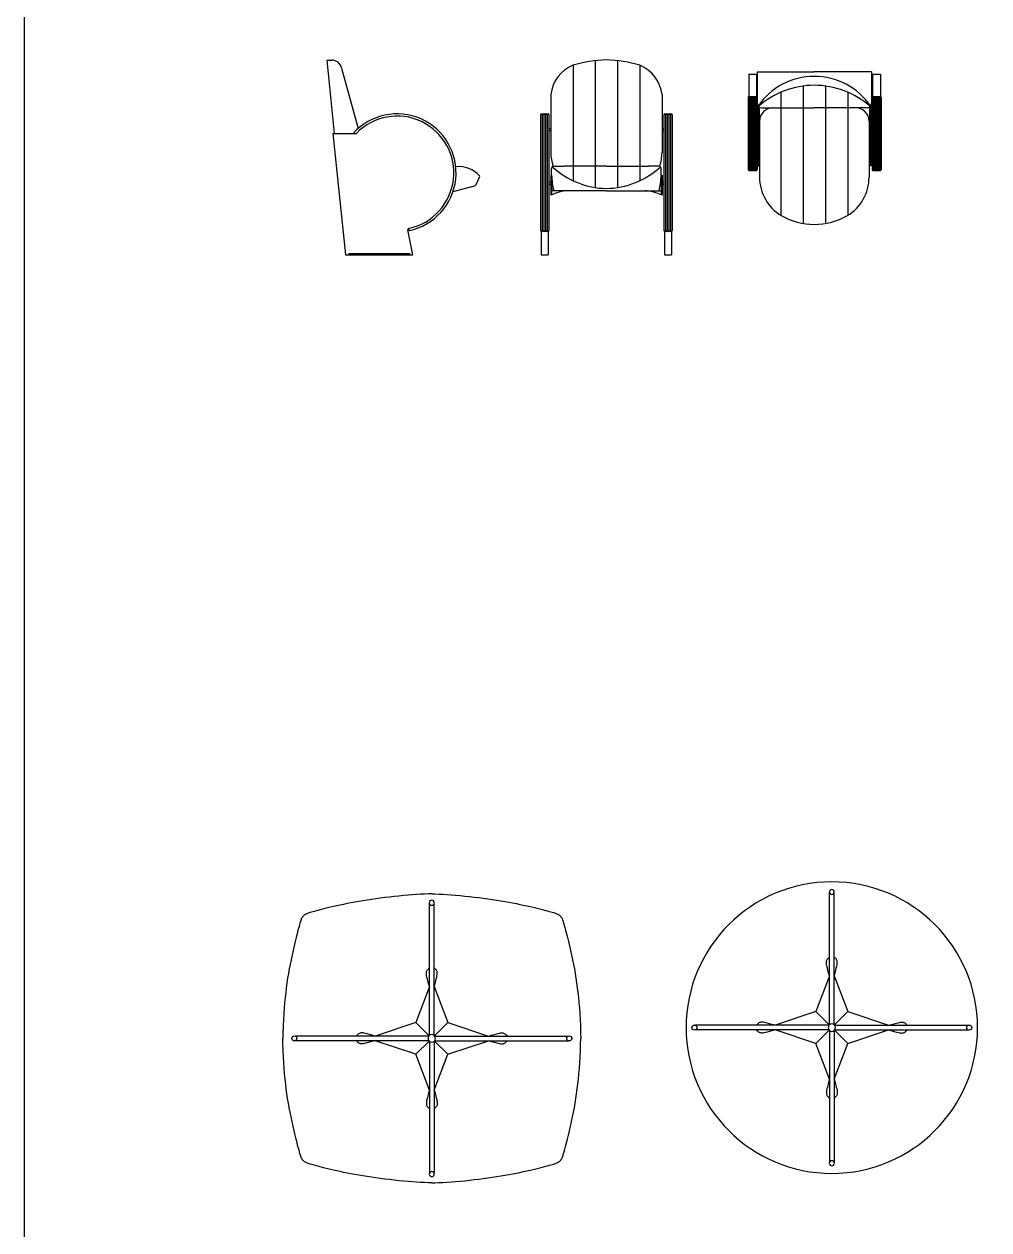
# Model space of a CAD drawing. Header units: millimetres. Extents: x 2198.5 to 2287.8, y 1208.8 to 1298.1.
# Drawn here: x 2200.45 to 2204.76, y 1219 to 1224.38 of the extents above; entities that cross this region are included whole.
import ezdxf

# ---------------------------------------------------------------- set-up
doc = ezdxf.new("R2010")
doc.units = ezdxf.units.MM
doc.layers.add('PERFILES', color=7, linetype='Continuous')

# ---------------------------------------------------------------- blocks, each defined once
blk = doc.blocks.new('112')
at = {"layer": 'PERFILES', "linetype": 'Continuous'}
for p, q in [((-2.3203, -355.6527), (-2.3203, -355.0647)), ((-2.2995, -355.6527), (-2.2995, -355.0647)), ((-2.3814, -355.5948), (-2.3217, -355.654)), ((-2.2385, -355.5948), (-2.2981, -355.654)), ((-2.3231, -355.6555), (-2.9191, -355.6555)), ((-2.2968, -355.6555), (-1.7007, -355.6555)), ((-2.3231, -355.6763), (-2.9191, -355.6763)), ((-2.3814, -355.7369), (-2.3217, -355.6778)), ((-2.3203, -355.679), (-2.3203, -356.267)), ((-2.2995, -355.679), (-2.2995, -356.267)), ((-2.2385, -355.7369), (-2.2981, -355.6778)), ((-2.2968, -355.6763), (-1.7007, -355.6763))]:
    blk.add_line(p, q, dxfattribs=at)
for points in [[(-2.3203, -355.4352), (-2.3242, -355.421), (-2.3273, -355.4094), (-2.3298, -355.4), (-2.3317, -355.3925), (-2.333, -355.3864), (-2.3338, -355.3816), (-2.3342, -355.3776), (-2.3343, -355.3741), (-2.3339, -355.3709), (-2.3333, -355.3679), (-2.3322, -355.365), (-2.3307, -355.3623), (-2.3288, -355.3597), (-2.3265, -355.3572), (-2.3237, -355.3548), (-2.3203, -355.3525)], [(-2.2995, -355.4352), (-2.2957, -355.421), (-2.2925, -355.4094), (-2.2901, -355.4), (-2.2882, -355.3925), (-2.2868, -355.3864), (-2.286, -355.3816), (-2.2856, -355.3776), (-2.2856, -355.3741), (-2.2859, -355.3709), (-2.2866, -355.3679), (-2.2876, -355.365), (-2.2891, -355.3623), (-2.291, -355.3597), (-2.2933, -355.3572), (-2.2962, -355.3548), (-2.2995, -355.3525)], [(-2.3203, -355.4352), (-2.3814, -355.5948), (-2.5627, -355.6555)], [(-2.2995, -355.4352), (-2.2385, -355.5948), (-2.0571, -355.6555)], [(-2.5627, -355.6555), (-2.5768, -355.6516), (-2.5884, -355.6485), (-2.5978, -355.646), (-2.6054, -355.6441), (-2.6114, -355.6428), (-2.6163, -355.642), (-2.6203, -355.6416), (-2.6237, -355.6415), (-2.627, -355.6419), (-2.63, -355.6425), (-2.6329, -355.6436), (-2.6356, -355.6451), (-2.6382, -355.647), (-2.6407, -355.6493), (-2.6431, -355.6521), (-2.6454, -355.6555)], [(-2.0571, -355.6555), (-2.043, -355.6516), (-2.0314, -355.6485), (-2.022, -355.646), (-2.0144, -355.6441), (-2.0084, -355.6428), (-2.0035, -355.642), (-1.9996, -355.6416), (-1.9961, -355.6415), (-1.9929, -355.6419), (-1.9898, -355.6425), (-1.987, -355.6436), (-1.9842, -355.6451), (-1.9816, -355.6469), (-1.9792, -355.6493), (-1.9768, -355.6521), (-1.9744, -355.6555)], [(-2.5627, -355.6763), (-2.5768, -355.6801), (-2.5884, -355.6833), (-2.5978, -355.6857), (-2.6054, -355.6876), (-2.6114, -355.6889), (-2.6163, -355.6898), (-2.6203, -355.6902), (-2.6237, -355.6902), (-2.627, -355.6899), (-2.63, -355.6892), (-2.6329, -355.6882), (-2.6356, -355.6867), (-2.6382, -355.6848), (-2.6407, -355.6824), (-2.6431, -355.6796), (-2.6454, -355.6763)], [(-2.3203, -355.8966), (-2.3814, -355.7369), (-2.5627, -355.6763)], [(-2.2995, -355.8966), (-2.2385, -355.7369), (-2.0571, -355.6763)], [(-2.0571, -355.6763), (-2.043, -355.6801), (-2.0314, -355.6832), (-2.022, -355.6857), (-2.0144, -355.6876), (-2.0084, -355.6889), (-2.0035, -355.6898), (-1.9996, -355.6902), (-1.9961, -355.6902), (-1.9929, -355.6899), (-1.9898, -355.6892), (-1.987, -355.6881), (-1.9842, -355.6867), (-1.9816, -355.6848), (-1.9792, -355.6824), (-1.9768, -355.6796), (-1.9744, -355.6763)], [(-2.3203, -355.8966), (-2.3242, -355.9107), (-2.3273, -355.9223), (-2.3298, -355.9317), (-2.3317, -355.9393), (-2.333, -355.9453), (-2.3338, -355.9502), (-2.3342, -355.9542), (-2.3343, -355.9576), (-2.3339, -355.9608), (-2.3333, -355.9639), (-2.3322, -355.9668), (-2.3307, -355.9695), (-2.3288, -355.9721), (-2.3265, -355.9746), (-2.3237, -355.977), (-2.3203, -355.9793)], [(-2.2995, -355.8966), (-2.2957, -355.9107), (-2.2925, -355.9223), (-2.2901, -355.9317), (-2.2882, -355.9393), (-2.2868, -355.9453), (-2.286, -355.9502), (-2.2856, -355.9542), (-2.2856, -355.9576), (-2.2859, -355.9608), (-2.2866, -355.9639), (-2.2876, -355.9668), (-2.2891, -355.9695), (-2.291, -355.9721), (-2.2933, -355.9746), (-2.2962, -355.977), (-2.2995, -355.9793)]]:
    blk.add_lwpolyline(points, dxfattribs=at)
for centre in [(-2.9231, -355.6659), (-1.6967, -355.6659)]:
    blk.add_circle(centre, 0.0112, dxfattribs=at)
for centre, radius, start, end in [((-2.3099, -355.6659), 0.65, 90, 180), ((-2.3099, -355.6659), 0.65, 0, 90), ((-2.3101, -355.0611), 0.0112, 90, 270), ((-2.3101, -355.0611), 0.0112, 270, 90), ((-2.3099, -355.6659), 0.65, 180, 270), ((-2.3099, -355.6659), 0.0168, 90, 270), ((-2.3099, -355.6659), 0.0168, 270, 90), ((-2.3099, -355.6659), 0.65, 270, 0), ((-2.3099, -356.2711), 0.0112, 90, 270), ((-2.3099, -356.2711), 0.0112, 270, 90)]:
    blk.add_arc(centre, radius, start, end, dxfattribs=at)
blk = doc.blocks.new('113')
at = {"layer": 'PERFILES', "color": 7, "linetype": 'Continuous'}
for p, q in [((-4.1047, -355.7007), (-4.1047, -355.1127)), ((-4.0839, -355.7007), (-4.0839, -355.1127)), ((-4.1657, -355.6428), (-4.1061, -355.7019)), ((-4.0228, -355.6428), (-4.0825, -355.7019)), ((-4.1074, -355.7034), (-4.7035, -355.7034)), ((-4.0811, -355.7034), (-3.4851, -355.7034)), ((-4.1074, -355.7242), (-4.7035, -355.7242)), ((-4.1657, -355.7849), (-4.1061, -355.7257)), ((-4.1047, -355.727), (-4.1047, -356.315)), ((-4.0839, -355.727), (-4.0839, -356.315)), ((-4.0228, -355.7849), (-4.0825, -355.7257)), ((-4.0811, -355.7242), (-3.4851, -355.7242))]:
    blk.add_line(p, q, dxfattribs=at)
at = {"layer": 'PERFILES', "linetype": 'Continuous'}
for points in [[(-4.0943, -355.0696), (-4.1085, -355.0698), (-4.1264, -355.0704), (-4.144, -355.0711), (-4.162, -355.0721), (-4.1808, -355.0735), (-4.2003, -355.0751), (-4.2204, -355.0769), (-4.241, -355.079), (-4.2618, -355.0813), (-4.2827, -355.0837), (-4.3035, -355.0863), (-4.324, -355.089), (-4.3441, -355.0918), (-4.3637, -355.0946), (-4.3829, -355.0975), (-4.4016, -355.1005), (-4.4198, -355.1036), (-4.4375, -355.1067), (-4.4547, -355.1098), (-4.4714, -355.113), (-4.4875, -355.1162), (-4.5031, -355.1195), (-4.518, -355.1227), (-4.5323, -355.1259), (-4.5459, -355.1291), (-4.5587, -355.1321), (-4.5707, -355.1351), (-4.5818, -355.1379), (-4.5921, -355.1406), (-4.6015, -355.1431), (-4.61, -355.1455), (-4.6177, -355.1476), (-4.6247, -355.1497), (-4.6309, -355.1516), (-4.6365, -355.1533), (-4.6413, -355.1548), (-4.6455, -355.1562), (-4.6492, -355.1575), (-4.6524, -355.1587), (-4.6551, -355.1598), (-4.6575, -355.1609), (-4.6596, -355.162), (-4.6614, -355.1632), (-4.6631, -355.1644), (-4.6648, -355.1657), (-4.6663, -355.1671), (-4.6678, -355.1686), (-4.6692, -355.1702), (-4.6705, -355.1719), (-4.6718, -355.1736), (-4.673, -355.1754), (-4.6741, -355.1773), (-4.6752, -355.1792), (-4.6763, -355.1815), (-4.6775, -355.1844), (-4.6789, -355.1883), (-4.6805, -355.1934), (-4.6825, -355.2001), (-4.6849, -355.2086), (-4.6877, -355.2192), (-4.6912, -355.2321), (-4.695, -355.2472), (-4.6993, -355.264), (-4.7038, -355.2822), (-4.7084, -355.3016), (-4.7131, -355.3218), (-4.7177, -355.3425), (-4.7221, -355.3632), (-4.7263, -355.3839), (-4.7302, -355.4045), (-4.7338, -355.4252), (-4.7372, -355.4459), (-4.7403, -355.4669), (-4.7432, -355.4883), (-4.7459, -355.5101), (-4.7483, -355.5324), (-4.7506, -355.5554), (-4.7526, -355.5794), (-4.7544, -355.6046), (-4.7559, -355.6313), (-4.7572, -355.6598), (-4.7581, -355.6905), (-4.7586, -355.7138)], [(-4.0943, -356.358), (-4.1085, -356.3578), (-4.1264, -356.3573), (-4.144, -356.3565), (-4.162, -356.3555), (-4.1808, -356.3542), (-4.2003, -356.3525), (-4.2204, -356.3507), (-4.241, -356.3486), (-4.2618, -356.3463), (-4.2827, -356.3439), (-4.3035, -356.3413), (-4.324, -356.3386), (-4.3441, -356.3359), (-4.3637, -356.333), (-4.3829, -356.3301), (-4.4016, -356.3271), (-4.4198, -356.3241), (-4.4375, -356.321), (-4.4547, -356.3178), (-4.4714, -356.3146), (-4.4875, -356.3114), (-4.5031, -356.3082), (-4.518, -356.3049), (-4.5323, -356.3017), (-4.5459, -356.2986), (-4.5587, -356.2955), (-4.5707, -356.2925), (-4.5818, -356.2897), (-4.5921, -356.287), (-4.6015, -356.2845), (-4.61, -356.2822), (-4.6177, -356.28), (-4.6247, -356.278), (-4.6309, -356.2761), (-4.6365, -356.2744), (-4.6413, -356.2728), (-4.6455, -356.2714), (-4.6492, -356.2701), (-4.6524, -356.2689), (-4.6551, -356.2678), (-4.6575, -356.2667), (-4.6596, -356.2656), (-4.6614, -356.2645), (-4.6631, -356.2633), (-4.6648, -356.2619), (-4.6663, -356.2605), (-4.6678, -356.259), (-4.6692, -356.2574), (-4.6705, -356.2558), (-4.6718, -356.254), (-4.673, -356.2522), (-4.6741, -356.2504), (-4.6752, -356.2484), (-4.6763, -356.2461), (-4.6775, -356.2432), (-4.6789, -356.2393), (-4.6805, -356.2342), (-4.6825, -356.2275), (-4.6849, -356.2191), (-4.6877, -356.2084), (-4.6912, -356.1955), (-4.695, -356.1805), (-4.6993, -356.1637), (-4.7038, -356.1454), (-4.7084, -356.126), (-4.7131, -356.1058), (-4.7177, -356.0852), (-4.7221, -356.0644), (-4.7263, -356.0437), (-4.7302, -356.0231), (-4.7338, -356.0025), (-4.7372, -355.9817), (-4.7403, -355.9607), (-4.7432, -355.9394), (-4.7459, -355.9176), (-4.7483, -355.8952), (-4.7506, -355.8722), (-4.7526, -355.8483), (-4.7544, -355.8231), (-4.7559, -355.7964), (-4.7572, -355.7678), (-4.7581, -355.7372), (-4.7586, -355.7138)]]:
    blk.add_lwpolyline(points, dxfattribs=at)
at = {"layer": 'PERFILES', "color": 7, "linetype": 'Continuous'}
for points in [[(-4.0943, -355.0696), (-4.0801, -355.0698), (-4.0622, -355.0704), (-4.0445, -355.0711), (-4.0266, -355.0721), (-4.0078, -355.0735), (-3.9882, -355.0751), (-3.9681, -355.0769), (-3.9475, -355.079), (-3.9267, -355.0813), (-3.9059, -355.0837), (-3.8851, -355.0863), (-3.8646, -355.089), (-3.8445, -355.0918), (-3.8248, -355.0946), (-3.8057, -355.0975), (-3.787, -355.1005), (-3.7688, -355.1036), (-3.7511, -355.1067), (-3.7339, -355.1098), (-3.7172, -355.113), (-3.701, -355.1162), (-3.6855, -355.1195), (-3.6705, -355.1227), (-3.6562, -355.1259), (-3.6427, -355.1291), (-3.6299, -355.1321), (-3.6179, -355.1351), (-3.6067, -355.1379), (-3.5965, -355.1406), (-3.5871, -355.1431), (-3.5786, -355.1455), (-3.5708, -355.1476), (-3.5639, -355.1497), (-3.5576, -355.1516), (-3.5521, -355.1533), (-3.5472, -355.1548), (-3.543, -355.1562), (-3.5394, -355.1575), (-3.5362, -355.1587), (-3.5335, -355.1598), (-3.5311, -355.1609), (-3.529, -355.162), (-3.5271, -355.1632), (-3.5254, -355.1644), (-3.5238, -355.1657), (-3.5222, -355.1671), (-3.5207, -355.1686), (-3.5193, -355.1702), (-3.518, -355.1719), (-3.5167, -355.1736), (-3.5155, -355.1754), (-3.5144, -355.1773), (-3.5133, -355.1792), (-3.5122, -355.1815), (-3.511, -355.1844), (-3.5097, -355.1883), (-3.508, -355.1934), (-3.5061, -355.2001), (-3.5037, -355.2086), (-3.5008, -355.2192), (-3.4974, -355.2321), (-3.4935, -355.2472), (-3.4893, -355.264), (-3.4848, -355.2822), (-3.4801, -355.3016), (-3.4754, -355.3218), (-3.4708, -355.3425), (-3.4664, -355.3632), (-3.4622, -355.3839), (-3.4584, -355.4045), (-3.4547, -355.4252), (-3.4514, -355.4459), (-3.4482, -355.4669), (-3.4453, -355.4883), (-3.4427, -355.5101), (-3.4402, -355.5324), (-3.438, -355.5554), (-3.436, -355.5794), (-3.4342, -355.6046), (-3.4326, -355.6313), (-3.4314, -355.6598), (-3.4304, -355.6905), (-3.4299, -355.7138)], [(-4.1047, -355.4831), (-4.1085, -355.469), (-4.1117, -355.4574), (-4.1141, -355.448), (-4.116, -355.4404), (-4.1173, -355.4344), (-4.1182, -355.4295), (-4.1186, -355.4255), (-4.1186, -355.4221), (-4.1183, -355.4188), (-4.1176, -355.4158), (-4.1166, -355.4129), (-4.1151, -355.4102), (-4.1132, -355.4076), (-4.1108, -355.4051), (-4.108, -355.4027), (-4.1047, -355.4004)], [(-4.0839, -355.4831), (-4.08, -355.469), (-4.0769, -355.4574), (-4.0744, -355.448), (-4.0725, -355.4404), (-4.0712, -355.4344), (-4.0704, -355.4295), (-4.07, -355.4255), (-4.0699, -355.4221), (-4.0703, -355.4188), (-4.0709, -355.4158), (-4.072, -355.4129), (-4.0735, -355.4102), (-4.0754, -355.4076), (-4.0777, -355.4051), (-4.0805, -355.4027), (-4.0839, -355.4004)], [(-4.1047, -355.4831), (-4.1657, -355.6428), (-4.3471, -355.7034)], [(-4.0839, -355.4831), (-4.0228, -355.6428), (-3.8415, -355.7034)], [(-4.3471, -355.7034), (-4.3612, -355.6996), (-4.3728, -355.6964), (-4.3822, -355.694), (-4.3898, -355.6921), (-4.3958, -355.6908), (-4.4006, -355.6899), (-4.4046, -355.6895), (-4.4081, -355.6895), (-4.4113, -355.6898), (-4.4144, -355.6905), (-4.4172, -355.6915), (-4.42, -355.693), (-4.4226, -355.6949), (-4.425, -355.6973), (-4.4274, -355.7001), (-4.4297, -355.7034)], [(-4.0943, -356.358), (-4.0801, -356.3578), (-4.0622, -356.3573), (-4.0445, -356.3565), (-4.0266, -356.3555), (-4.0078, -356.3542), (-3.9882, -356.3525), (-3.9681, -356.3507), (-3.9475, -356.3486), (-3.9267, -356.3463), (-3.9059, -356.3439), (-3.8851, -356.3413), (-3.8646, -356.3386), (-3.8445, -356.3359), (-3.8248, -356.333), (-3.8057, -356.3301), (-3.787, -356.3271), (-3.7688, -356.3241), (-3.7511, -356.321), (-3.7339, -356.3178), (-3.7172, -356.3146), (-3.701, -356.3114), (-3.6855, -356.3082), (-3.6705, -356.3049), (-3.6562, -356.3017), (-3.6427, -356.2986), (-3.6299, -356.2955), (-3.6179, -356.2925), (-3.6067, -356.2897), (-3.5965, -356.287), (-3.5871, -356.2845), (-3.5786, -356.2822), (-3.5708, -356.28), (-3.5639, -356.278), (-3.5576, -356.2761), (-3.5521, -356.2744), (-3.5472, -356.2728), (-3.543, -356.2714), (-3.5394, -356.2701), (-3.5362, -356.2689), (-3.5335, -356.2678), (-3.5311, -356.2667), (-3.529, -356.2656), (-3.5271, -356.2645), (-3.5254, -356.2633), (-3.5238, -356.2619), (-3.5222, -356.2605), (-3.5207, -356.259), (-3.5193, -356.2574), (-3.518, -356.2558), (-3.5167, -356.254), (-3.5155, -356.2522), (-3.5144, -356.2504), (-3.5133, -356.2484), (-3.5122, -356.2461), (-3.511, -356.2432), (-3.5097, -356.2393), (-3.508, -356.2342), (-3.5061, -356.2275), (-3.5037, -356.2191), (-3.5008, -356.2084), (-3.4974, -356.1955), (-3.4935, -356.1805), (-3.4893, -356.1637), (-3.4848, -356.1454), (-3.4801, -356.126), (-3.4754, -356.1058), (-3.4708, -356.0852), (-3.4664, -356.0644), (-3.4622, -356.0437), (-3.4584, -356.0231), (-3.4547, -356.0025), (-3.4514, -355.9817), (-3.4482, -355.9607), (-3.4453, -355.9394), (-3.4427, -355.9176), (-3.4402, -355.8952), (-3.438, -355.8722), (-3.436, -355.8483), (-3.4342, -355.8231), (-3.4326, -355.7964), (-3.4314, -355.7678), (-3.4304, -355.7372), (-3.4299, -355.7138)], [(-3.8415, -355.7034), (-3.8274, -355.6996), (-3.8158, -355.6964), (-3.8064, -355.694), (-3.7988, -355.6921), (-3.7928, -355.6907), (-3.7879, -355.6899), (-3.7839, -355.6895), (-3.7804, -355.6895), (-3.7772, -355.6898), (-3.7742, -355.6905), (-3.7713, -355.6915), (-3.7686, -355.693), (-3.766, -355.6949), (-3.7635, -355.6972), (-3.7611, -355.7001), (-3.7588, -355.7034)], [(-4.3471, -355.7242), (-4.3612, -355.7281), (-4.3728, -355.7312), (-4.3822, -355.7337), (-4.3898, -355.7356), (-4.3958, -355.7369), (-4.4006, -355.7377), (-4.4046, -355.7381), (-4.4081, -355.7382), (-4.4113, -355.7378), (-4.4144, -355.7372), (-4.4172, -355.7361), (-4.42, -355.7346), (-4.4226, -355.7327), (-4.425, -355.7304), (-4.4274, -355.7276), (-4.4297, -355.7242)], [(-4.1047, -355.9445), (-4.1657, -355.7849), (-4.3471, -355.7242)], [(-4.0839, -355.9445), (-4.0228, -355.7849), (-3.8415, -355.7242)], [(-3.8415, -355.7242), (-3.8274, -355.7281), (-3.8158, -355.7312), (-3.8064, -355.7337), (-3.7988, -355.7356), (-3.7928, -355.7369), (-3.7879, -355.7377), (-3.7839, -355.7381), (-3.7804, -355.7381), (-3.7772, -355.7378), (-3.7742, -355.7371), (-3.7713, -355.7361), (-3.7686, -355.7346), (-3.766, -355.7327), (-3.7635, -355.7304), (-3.7611, -355.7276), (-3.7588, -355.7242)], [(-4.1047, -355.9445), (-4.1085, -355.9586), (-4.1117, -355.9702), (-4.1141, -355.9797), (-4.116, -355.9872), (-4.1173, -355.9933), (-4.1182, -355.9981), (-4.1186, -356.0021), (-4.1186, -356.0056), (-4.1183, -356.0088), (-4.1176, -356.0118), (-4.1166, -356.0147), (-4.1151, -356.0174), (-4.1132, -356.02), (-4.1108, -356.0225), (-4.108, -356.0249), (-4.1047, -356.0272)], [(-4.0839, -355.9445), (-4.08, -355.9586), (-4.0769, -355.9702), (-4.0744, -355.9797), (-4.0725, -355.9872), (-4.0712, -355.9933), (-4.0704, -355.9981), (-4.07, -356.0021), (-4.0699, -356.0056), (-4.0703, -356.0088), (-4.0709, -356.0118), (-4.072, -356.0147), (-4.0735, -356.0174), (-4.0754, -356.02), (-4.0777, -356.0225), (-4.0805, -356.0249), (-4.0839, -356.0272)]]:
    blk.add_lwpolyline(points, dxfattribs=at)
for centre in [(-4.7075, -355.7139), (-3.4811, -355.7139)]:
    blk.add_circle(centre, 0.0112, dxfattribs=at)
for centre, radius, start, end in [((-4.0944, -355.109), 0.0112, 90, 270), ((-4.0944, -355.109), 0.0112, 270, 90), ((-4.0943, -355.7138), 0.0168, 90, 270), ((-4.0943, -355.7138), 0.0168, 270, 90), ((-4.0943, -356.3191), 0.0112, 90, 270), ((-4.0943, -356.3191), 0.0112, 270, 90)]:
    blk.add_arc(centre, radius, start, end, dxfattribs=at)
blk = doc.blocks.new('118')
for p, q in [((-4.5284, -353.2551), (-4.561, -352.9284)), ((-4.561, -352.9284), (-4.5407, -352.9284)), ((-4.497, -352.9635), (-4.4221, -353.233)), ((-4.5361, -353.2551), (-4.4308, -353.2551)), ((-4.5361, -353.2551), (-4.4792, -353.7961)), ((-3.8965, -353.4836), (-3.8808, -353.4506)), ((-3.9176, -353.4939), (-4, -353.5155)), ((-4.1792, -353.7961), (-4.2009, -353.6845)), ((-4.195, -353.6885), (-4.197, -353.6787)), ((-4.4792, -353.7961), (-4.1792, -353.7961)), ((-4.4647, -353.7911), (-4.1937, -353.7911)), ((-4.4647, -353.7911), (-4.4647, -353.7961)), ((-4.1937, -353.7911), (-4.1937, -353.7961))]:
    blk.add_line(p, q)
for centre, radius, start, end in [((-4.5399, -352.9721), 0.0437, 11.4472, 91.1301), ((-4.2491, -353.4311), 0.263, 281.8734, 137.9945), ((-4.2491, -353.4311), 0.253, 281.8734, 135.9208), ((-3.9765, -353.5316), 0.1285, 42.354, 94.9054), ((-3.8853, -353.4484), 0.005, 334.491, 42.354), ((-3.9329, -353.4359), 0.06, 284.7107, 307.3322), ((-4.196, -353.6836), 0.005, 101.8734, 191)]:
    blk.add_arc(centre, radius, start, end)
blk = doc.blocks.new('117')
for p, q in [((-3.4644, -352.9515), (-3.4644, -353.466)), ((-3.3651, -352.9309), (-3.3651, -353.4965)), ((-3.2658, -352.9309), (-3.2658, -353.4965)), ((-3.1665, -352.9515), (-3.1665, -353.466)), ((-3.5637, -353.0816), (-3.5637, -353.3412)), ((-3.0672, -353.0816), (-3.0672, -353.3412)), ((-3.6092, -353.1718), (-3.6092, -353.6885)), ((-3.6017, -353.1718), (-3.6017, -353.6885)), ((-3.5942, -353.1718), (-3.5942, -353.6885)), ((-3.5867, -353.1718), (-3.5867, -353.6885)), ((-3.5792, -353.1718), (-3.5792, -353.6885)), ((-3.5717, -353.1718), (-3.5717, -353.6885)), ((-3.0592, -353.1718), (-3.0592, -353.6885)), ((-3.0517, -353.1718), (-3.0517, -353.6885)), ((-3.0442, -353.1718), (-3.0442, -353.6885)), ((-3.0367, -353.1718), (-3.0367, -353.6885)), ((-3.0292, -353.1718), (-3.0292, -353.6885)), ((-3.0217, -353.1718), (-3.0217, -353.6885)), ((-3.5637, -353.2341), (-3.5717, -353.2341)), ((-3.5637, -353.2441), (-3.5717, -353.2441)), ((-3.0592, -353.2341), (-3.0672, -353.2341)), ((-3.0592, -353.2441), (-3.0672, -353.2441)), ((-3.5497, -353.4012), (-3.5037, -353.4012)), ((-3.3154, -353.4012), (-3.5037, -353.4012)), ((-3.3154, -353.4012), (-3.1272, -353.4012)), ((-3.0812, -353.4012), (-3.1272, -353.4012)), ((-3.5597, -353.4412), (-3.5637, -353.4412)), ((-3.5637, -353.4412), (-3.5637, -353.5312)), ((-3.5597, -353.4422), (-3.5597, -353.4112)), ((-3.5597, -353.4422), (-3.5597, -353.5292)), ((-3.0712, -353.4422), (-3.0712, -353.4112)), ((-3.0712, -353.4412), (-3.0672, -353.4412)), ((-3.0712, -353.4422), (-3.0712, -353.5292)), ((-3.0672, -353.4412), (-3.0672, -353.5312)), ((-3.5637, -353.4726), (-3.5717, -353.4726)), ((-3.5637, -353.4826), (-3.5717, -353.4826)), ((-3.3154, -353.5112), (-3.5597, -353.5112)), ((-3.3154, -353.5112), (-3.0712, -353.5112)), ((-3.0592, -353.4726), (-3.0672, -353.4726)), ((-3.0592, -353.4826), (-3.0672, -353.4826)), ((-3.6062, -353.6885), (-3.6062, -353.7961)), ((-3.5747, -353.6885), (-3.5747, -353.7961)), ((-3.0562, -353.6885), (-3.0562, -353.7961)), ((-3.0247, -353.6885), (-3.0247, -353.7961)), ((-3.6062, -353.7961), (-3.5747, -353.7961)), ((-3.0562, -353.7961), (-3.0247, -353.7961))]:
    blk.add_line(p, q)
for centre, radius, start, end in [((-3.4016, -353.1024), 0.1635, 112.6054, 172.6733), ((-3.3031, -353.4782), 0.5509, 91.2868, 107.0288), ((-3.3278, -353.4782), 0.5509, 72.9712, 88.7132), ((-3.2293, -353.1024), 0.1635, 7.3267, 67.3946), ((-3.6055, -353.1718), 0.00375, 0, 180), ((-3.598, -353.1718), 0.00375, 0, 180), ((-3.5905, -353.1718), 0.00375, 0, 180), ((-3.583, -353.1718), 0.00375, 0, 180), ((-3.5755, -353.1718), 0.00375, 0, 180), ((-3.0554, -353.1718), 0.00375, 0, 180), ((-3.0479, -353.1718), 0.00375, 0, 180), ((-3.0404, -353.1718), 0.00375, 0, 180), ((-3.0329, -353.1718), 0.00375, 0, 180), ((-3.0254, -353.1718), 0.00375, 0, 180), ((-3.3526, -353.3358), 0.2111, 181.4535, 198.2121), ((-3.2782, -353.3358), 0.2111, 341.7879, 358.5465), ((-3.5497, -353.4112), 0.01, 90, 180), ((-3.3086, -353.1347), 0.3662, 227.3484, 268.9256), ((-3.3223, -353.1347), 0.3662, 271.0744, 312.6516), ((-3.0812, -353.4112), 0.01, 0, 90), ((-3.2631, -353.4363), 0.2966, 181.1388, 194.6103), ((-3.3677, -353.4363), 0.2966, 345.3897, 358.8612), ((-3.4783, -353.701), 0.1901, 92.8583, 116.6795), ((-3.1525, -353.701), 0.1901, 63.3205, 87.1417), ((-3.6055, -353.6885), 0.00375, 180, 360), ((-3.598, -353.6885), 0.00375, 180, 360), ((-3.5905, -353.6885), 0.00375, 180, 360), ((-3.583, -353.6885), 0.00375, 180, 360), ((-3.5755, -353.6885), 0.00375, 180, 360), ((-3.0554, -353.6885), 0.00375, 180, 360), ((-3.0479, -353.6885), 0.00375, 180, 360), ((-3.0404, -353.6885), 0.00375, 180, 360), ((-3.0329, -353.6885), 0.00375, 180, 360), ((-3.0254, -353.6885), 0.00375, 180, 360)]:
    blk.add_arc(centre, radius, start, end)
blk = doc.blocks.new('116')
for p, q in [((-2.6805, -352.9907), (-2.6455, -352.9907)), ((-2.6805, -352.9907), (-2.6805, -353.0907)), ((-2.6455, -352.9907), (-2.6455, -353.0907)), ((-2.643, -352.9807), (-2.388, -352.9807)), ((-2.643, -352.9807), (-2.643, -353.1207)), ((-2.133, -352.9807), (-2.388, -352.9807)), ((-2.133, -352.9807), (-2.133, -353.1207)), ((-2.1279, -352.9907), (-2.0929, -352.9907)), ((-2.1279, -352.9907), (-2.1279, -353.0907)), ((-2.0929, -352.9907), (-2.0929, -353.0907)), ((-2.538, -353.0719), (-2.538, -353.6204)), ((-2.438, -353.044), (-2.438, -353.6566)), ((-2.338, -353.044), (-2.338, -353.6566)), ((-2.238, -353.0719), (-2.238, -353.6204)), ((-2.683, -353.0937), (-2.683, -353.4177)), ((-2.68, -353.0907), (-2.646, -353.0907)), ((-2.678, -353.0907), (-2.678, -353.4207)), ((-2.673, -353.0907), (-2.673, -353.4207)), ((-2.668, -353.0907), (-2.668, -353.4207)), ((-2.663, -353.0907), (-2.663, -353.4207)), ((-2.658, -353.0907), (-2.658, -353.4207)), ((-2.653, -353.0907), (-2.653, -353.4207)), ((-2.648, -353.0907), (-2.648, -353.4207)), ((-2.643, -353.0937), (-2.643, -353.4177)), ((-2.6397, -353.1317), (-2.6397, -353.3999)), ((-2.6347, -353.1369), (-2.6347, -353.3999)), ((-2.1413, -353.1369), (-2.1413, -353.3999)), ((-2.1363, -353.1317), (-2.1363, -353.3999)), ((-2.1304, -353.0937), (-2.1304, -353.4177)), ((-2.1274, -353.0907), (-2.0934, -353.0907)), ((-2.1254, -353.0907), (-2.1254, -353.4207)), ((-2.1204, -353.0907), (-2.1204, -353.4207)), ((-2.1154, -353.0907), (-2.1154, -353.4207)), ((-2.1104, -353.0907), (-2.1104, -353.4207)), ((-2.1054, -353.0907), (-2.1054, -353.4207)), ((-2.1004, -353.0907), (-2.1004, -353.4207)), ((-2.0954, -353.0907), (-2.0954, -353.4207)), ((-2.0904, -353.0937), (-2.0904, -353.4177)), ((-2.623, -353.1407), (-2.388, -353.1407)), ((-2.153, -353.1407), (-2.388, -353.1407)), ((-2.6323, -353.2007), (-2.6323, -353.4507)), ((-2.1438, -353.2007), (-2.1438, -353.4507)), ((-2.6397, -353.3362), (-2.643, -353.3362)), ((-2.6397, -353.351), (-2.643, -353.351)), ((-2.1363, -353.3362), (-2.133, -353.3362)), ((-2.1363, -353.351), (-2.133, -353.351)), ((-2.6397, -353.3999), (-2.6347, -353.3999)), ((-2.1363, -353.3999), (-2.1413, -353.3999)), ((-2.68, -353.4207), (-2.646, -353.4207)), ((-2.1274, -353.4207), (-2.0934, -353.4207))]:
    blk.add_line(p, q)
for centre, radius, start, end in [((-2.3884, -353.3026), 0.3019, 89.923, 145.915), ((-2.3876, -353.3026), 0.3019, 34.085, 90.077), ((-2.3882, -353.4158), 0.3751, 89.9653, 131.5352), ((-2.3878, -353.4158), 0.3751, 48.4648, 90.0347), ((-2.68, -353.0937), 0.003, 90, 180), ((-2.646, -353.0937), 0.003, 0, 90), ((-2.623, -353.1207), 0.02, 180, 270), ((-2.153, -353.1207), 0.02, 270, 0), ((-2.1274, -353.0937), 0.003, 90, 180), ((-2.0934, -353.0937), 0.003, 0, 90), ((-2.5723, -353.2007), 0.06, 90, 180), ((-2.2038, -353.2007), 0.06, 0, 90), ((-2.68, -353.4177), 0.003, 180, 270), ((-2.646, -353.4177), 0.003, 270, 0), ((-2.4323, -353.4507), 0.2, 180, 238.8789), ((-2.3438, -353.4507), 0.2, 301.1211, 0), ((-2.1274, -353.4177), 0.003, 180, 270), ((-2.0934, -353.4177), 0.003, 270, 0), ((-2.3894, -353.3658), 0.2949, 240.2798, 270.2786), ((-2.3866, -353.3658), 0.2949, 269.7214, 299.7202)]:
    blk.add_arc(centre, radius, start, end)

msp = doc.modelspace()

# ---------------------------------------------------------------- linework, layer by layer
at = {"color": 1}
msp.add_lwpolyline([(2200.4547, 1208.7559), (2230.1547, 1208.7559), (2230.1547, 1229.7559), (2200.4547, 1229.7559)], close=True, dxfattribs=at)

# ---------------------------------------------------------------- block references
for name, p in [('118', (2206.3675, 1577.1462)), ('117', (2206.3675, 1577.1462)), ('116', (2206.3675, 1577.1462)), ('112', (2206.3675, 1575.569)), ('113', (2206.3675, 1575.569))]:
    msp.add_blockref(name, p)

doc.saveas('drawing.dxf')
